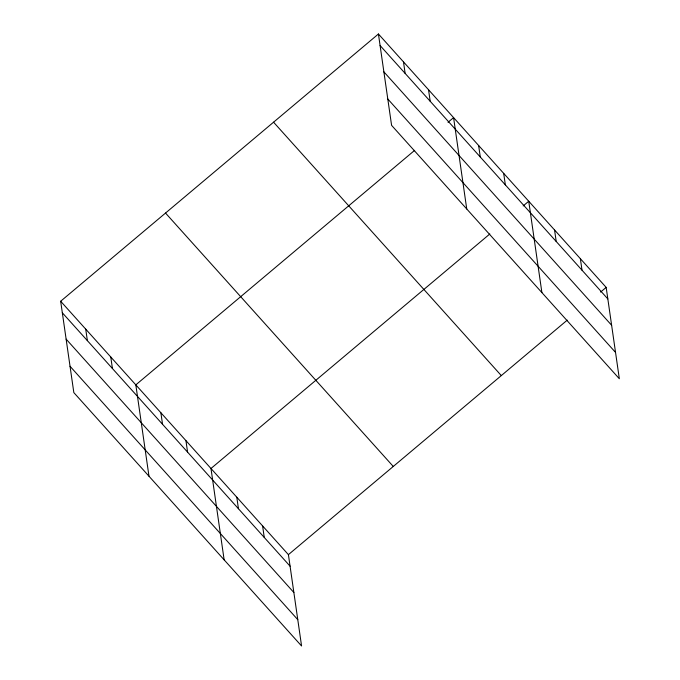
<?xml version="1.0" encoding="UTF-8"?>
<svg xmlns="http://www.w3.org/2000/svg" width="680" height="680" viewBox="0 0 680 680"><rect width="100%" height="100%" fill="white"/><g stroke="black" fill="none" stroke-linecap="round" stroke-linejoin="round"><path stroke-width="1.02" d="M60.665 301.249L288.413 554.65L301.572 646L73.831 392.606L60.665 301.249L378.428 34L606.169 287.394L619.336 378.751L391.587 125.349L378.428 34M414.655 150.356L135.821 384.872L148.988 476.221M448.018 122.298L453.577 117.623L466.743 208.972M489.812 233.979L210.978 468.494L224.145 559.844M523.175 205.921L528.734 201.246L541.9 292.596M288.413 554.65L567.248 320.135M600.61 292.077L606.169 287.394M380.086 45.526L607.835 298.928M383.885 71.867L611.626 325.269M387.796 99.008L615.536 352.41M273.564 122.196L501.313 375.589M165.529 213.061L393.269 466.454M62.33 312.783L290.071 566.177M66.121 339.125L293.87 592.518M70.031 366.265L297.78 619.659M580.363 258.68L582.02 270.207M554.548 229.959L556.206 241.485M503.685 173.366L505.342 184.892M478.635 145.494L480.292 157.02M428.527 89.752L430.194 101.278M403.478 61.872L405.135 73.397M262.599 525.929L264.265 537.455M236.793 497.216L238.45 508.742M185.929 440.623L187.587 452.149M160.871 412.743L162.537 424.277M110.772 357L112.43 368.526M85.714 329.128L87.38 340.654"/></g></svg>
